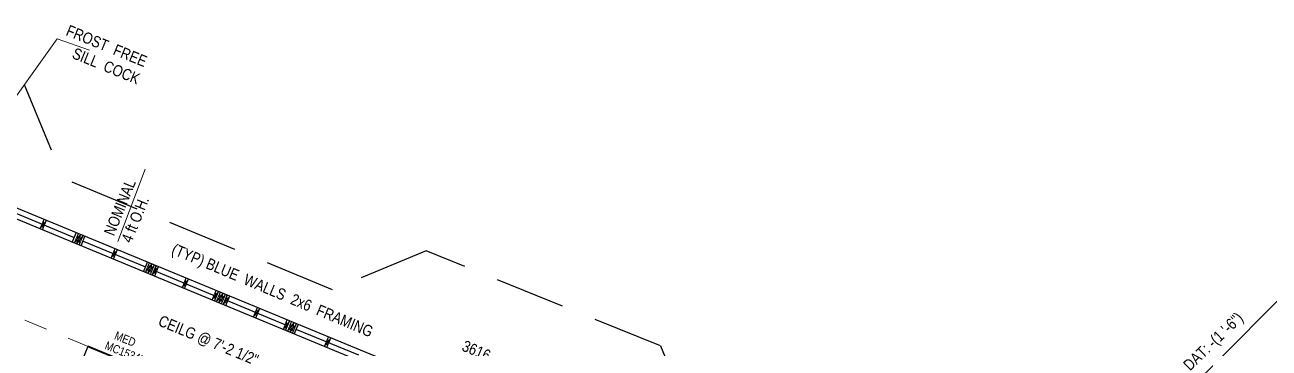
# Model space of a CAD drawing. Header units: inches. Extents: x 913 to 4010, y 85 to 6286.
# Drawn here: x 2074 to 2737, y 2153 to 2325 of the extents above; entities that cross this region are included whole.
import ezdxf

# ---------------------------------------------------------------- set-up
doc = ezdxf.new("R2010")
doc.units = ezdxf.units.IN
doc.header["$MEASUREMENT"] = 0
doc.linetypes.add('CENTER', pattern=[2, 1.25, -0.25, 0.25, -0.25])
doc.linetypes.add('HIDDEN', pattern=[0.375, 0.25, -0.125])
for name, color, linetype, lineweight in [('CONCRETE', 7, 'Continuous', 20), ('DOORS', 7, 'Continuous', 30), ('FOUNDATION', 7, 'HIDDEN', 20), ('GRID', 1, 'CENTER', 20), ('INT WALLS', 7, 'Continuous', 40), ('PLUMBING', 7, 'Continuous', 20), ('ROOFLINE', 7, 'HIDDEN', 30), ('WALL FRAMING', 7, 'Continuous', 30), ('WINDOWS', 5, 'Continuous', 30)]:
    doc.layers.add(name, color=color, linetype=linetype, lineweight=lineweight)
for name, color, linetype in [('MILLWORK TEXT', 7, 'Continuous'), ('TEXT', 250, 'Continuous'), ('WALLS', 5, 'Continuous')]:
    doc.layers.add(name, color=color, linetype=linetype)
doc.styles.add('ARCHENT', font='technical.ttf', dxfattribs={"height": 6})
doc.styles.add('ARCHENTLTD', font='technical.ttf', dxfattribs={"height": 0.1875})
doc.dimstyles.new('ARCHENTLTD', dxfattribs={"dimscale": 0.05, "dimtxt": 0.1875, "dimasz": 3, "dimexe": 9, "dimexo": 1, "dimgap": 2.5, "dimtad": 0, "dimdec": 1, "dimzin": 1, "dimdsep": 46, "dimlunit": 4, "dimtxsty": 'ARCHENTLTD', "dimblk": 'ARCHTICK', "dimcen": 6, "dimclrd": 256, "dimclre": 256, "dimclrt": 256, "dimaunit": 1, "dimadec": 0, "dimazin": 0, "dimtfac": 1, "dimtdec": 1, "dimtofl": 0, "dimtmove": 1, "dimatfit": 3, "dimldrblk": 'ARCHTICK', "dimfxl": 1, "dimfrac": 2, "dimtolj": 1, "dimtzin": 0, "dimlwd": 9, "dimlwe": 9, "dimarcsym": 0})

# ---------------------------------------------------------------- blocks, each defined once
blk = doc.blocks.new('_ArchTick')
at = {"color": 0, "linetype": 'ByBlock', "const_width": 0.15}
blk.add_lwpolyline([(-0.5, -0.5), (0.5, 0.5)], dxfattribs=at)

msp = doc.modelspace()

# ---------------------------------------------------------------- linework, layer by layer
at = {"layer": 'CONCRETE', "ltscale": 75}
msp.add_line((2786.41, 2222.77), (2590.57, 2026.99), dxfattribs=at)
at = {"layer": 'GRID', "ltscale": 50}
for p, q in [((2154.62, 2133.96), (2018.22, 2190.42)), ((2449.79, 2063.89), (2199.21, 2167.63))]:
    msp.add_line(p, q, dxfattribs=at)
at = {"layer": 'INT WALLS', "ltscale": 75}
msp.add_line((2160.18, 2131.66), (2107.41, 2153.5), dxfattribs=at)
at = {"layer": 'ROOFLINE', "linetype": 'HIDDEN', "ltscale": 150}
for p, q in [((2073.5, 2292.8), (2094.27, 2242.82)), ((2237.73, 2183.57), (2094.27, 2242.82)), ((2287.63, 2204.31), (2237.73, 2183.57)), ((2412.54, 2153.69), (2287.63, 2204.31)), ((2412.54, 2153.69), (2433.77, 2102.61))]:
    msp.add_line(p, q, dxfattribs=at)
at = {"layer": 'WALL FRAMING', "linetype": 'HIDDEN', "lineweight": 20, "ltscale": 25}
for p, q in [((2083.89, 2221.09), (2081.8, 2216.03)), ((2085.29, 2220.54), (2083.19, 2215.46)), ((2121.8, 2205.47), (2119.71, 2200.41)), ((2123.19, 2204.92), (2121.09, 2199.84)), ((2145.14, 2195.83), (2143.05, 2190.78)), ((2159.7, 2189.82), (2157.6, 2184.74)), ((2161.08, 2189.25), (2158.98, 2184.17)), ((2175.64, 2183.24), (2173.54, 2178.16)), ((2183.03, 2180.18), (2180.93, 2175.1)), ((2197.58, 2174.14), (2195.48, 2169.06)), ((2198.97, 2173.57), (2196.86, 2168.49)), ((2213.51, 2167.53), (2211.42, 2162.48)), ((2235.46, 2158.45), (2233.36, 2153.37)), ((2236.84, 2157.86), (2234.74, 2152.8))]:
    msp.add_line(p, q, dxfattribs=at)
at = {"layer": 'WALL FRAMING', "lineweight": 9, "ltscale": 150}
for p, q in [((2081.81, 2216.06), (2085.29, 2220.54)), ((2083.89, 2221.09), (2083.2, 2215.48)), ((2103.55, 2213.01), (2100.06, 2208.5)), ((2101.44, 2207.93), (2102.16, 2213.58)), ((2104.93, 2212.44), (2101.44, 2207.93)), ((2102.83, 2207.36), (2103.55, 2213.01)), ((2119.72, 2200.44), (2123.19, 2204.92)), ((2121.8, 2205.47), (2121.1, 2199.86)), ((2141.45, 2197.39), (2137.97, 2192.88)), ((2140.07, 2197.96), (2139.35, 2192.31)), ((2139.35, 2192.31), (2142.84, 2196.81)), ((2140.74, 2191.73), (2141.45, 2197.39)), ((2141.67, 2191.38), (2145.14, 2195.83)), ((2143.75, 2196.41), (2143.06, 2190.81)), ((2157.61, 2184.77), (2161.08, 2189.25)), ((2159.71, 2189.85), (2158.99, 2184.19)), ((2173.55, 2178.18), (2177.03, 2182.66)), ((2175.65, 2183.26), (2174.94, 2177.61)), ((2179.34, 2181.71), (2175.85, 2177.2)), ((2177.95, 2182.28), (2177.23, 2176.63)), ((2179.34, 2181.71), (2178.62, 2176.05)), ((2180.72, 2181.13), (2177.23, 2176.63)), ((2183.04, 2180.2), (2179.56, 2175.7)), ((2180.94, 2175.13), (2181.65, 2180.75)), ((2198.98, 2173.59), (2195.49, 2169.09)), ((2196.87, 2168.51), (2197.58, 2174.14)), ((2214.9, 2166.96), (2211.43, 2162.51)), ((2212.82, 2161.93), (2213.51, 2167.53)), ((2213.73, 2161.52), (2217.22, 2166.03)), ((2215.12, 2160.95), (2215.83, 2166.6)), ((2218.61, 2165.45), (2215.12, 2160.95)), ((2217.22, 2166.03), (2216.5, 2160.37)), ((2236.84, 2157.86), (2233.37, 2153.4)), ((2234.75, 2152.82), (2235.46, 2158.45))]:
    msp.add_line(p, q, dxfattribs=at)
at = {"layer": 'WALL FRAMING', "lineweight": 20, "ltscale": 75}
for p, q in [((2100.06, 2208.5), (2102.16, 2213.58)), ((2101.44, 2207.93), (2103.55, 2213.01)), ((2102.83, 2207.36), (2104.93, 2212.44)), ((2137.97, 2192.88), (2140.07, 2197.96)), ((2139.35, 2192.31), (2141.45, 2197.39)), ((2140.74, 2191.73), (2142.84, 2196.81)), ((2175.85, 2177.2), (2177.95, 2182.28)), ((2177.23, 2176.63), (2179.34, 2181.71)), ((2177.23, 2176.63), (2179.34, 2181.71)), ((2178.62, 2176.05), (2180.72, 2181.13)), ((2213.73, 2161.52), (2215.83, 2166.6)), ((2215.12, 2160.95), (2217.22, 2166.03)), ((2216.5, 2160.37), (2218.61, 2165.45))]:
    msp.add_line(p, q, dxfattribs=at)
at = {"layer": 'WALLS', "color": 4, "ltscale": 50}
for p, q in [((2269.08, 2144.66), (2051.71, 2234.44)), ((2269.12, 2138.69), (2052.56, 2228.13))]:
    msp.add_line(p, q, dxfattribs=at)
at = {"layer": 'WALLS', "color": 4, "ltscale": 75}
for p, q in [((2099.12, 2208.85), (2101.22, 2213.94)), ((2103.76, 2206.98), (2105.86, 2212.06)), ((2137.03, 2193.23), (2139.13, 2198.31)), ((2141.65, 2191.33), (2143.75, 2196.41)), ((2174.92, 2177.58), (2177.03, 2182.66)), ((2179.54, 2175.67), (2181.65, 2180.75)), ((2212.8, 2161.88), (2214.9, 2166.96)), ((2217.42, 2159.96), (2219.52, 2165.04)), ((2107.41, 2153.5), (2073.19, 2069.16))]:
    msp.add_line(p, q, dxfattribs=at)
at = {"layer": 'WINDOWS', "lineweight": 25, "ltscale": 75}
for p, q in [((2066.92, 2225.19), (2100.19, 2211.43)), ((2104.83, 2209.57), (2138.09, 2195.8)), ((2142.71, 2193.89), (2175.98, 2180.12)), ((2213.86, 2164.44), (2180.6, 2178.21)), ((2251.74, 2148.76), (2218.48, 2162.53))]:
    msp.add_line(p, q, dxfattribs=at)

# ---------------------------------------------------------------- texts
at = {"layer": 'DOORS', "color": 7, "linetype": 'Continuous', "lineweight": 30, "ltscale": 1.5, "insert": (2115.76, 2214.12), "char_height": 6, "attachment_point": 1, "rotation": 67.85279, "style": 'ARCHENTLTD'}
msp.add_mtext('NOMINAL\\P4 ft O.H.\\P{\\H1.999x;  }', dxfattribs=at)
at = {"layer": 'MILLWORK TEXT', "linetype": 'Continuous', "lineweight": 30, "char_height": 4.5, "attachment_point": 3, "rotation": 338.29889, "style": 'ARCHENTLTD'}
for s, insert in [('MC1534L \\P  ', (2138.48, 2148.11)), ('MED \\P  ', (2133.47, 2157.4))]:
    msp.add_mtext(s, dxfattribs=dict(at, insert=insert))
at = {"layer": 'PLUMBING', "ltscale": 1.5, "insert": (2139.6, 2307.6), "char_height": 6, "attachment_point": 3, "rotation": 337.76673, "style": 'ARCHENT'}
msp.add_mtext('FROST  FREE  \\PSILL  COCK', dxfattribs=at)
at = {"layer": 'TEXT', "color": 7, "linetype": 'Continuous', "insert": (2198.98, 2148.67), "char_height": 6, "attachment_point": 3, "rotation": 337.5, "style": 'ARCHENTLTD'}
msp.add_mtext('CEILG @ 7\'-2 1/2"\\P\\P  ', dxfattribs=at)
at = {"layer": 'TEXT', "linetype": 'Continuous', "width": 271, "style": 'ARCHENTLTD'}
for s, insert, char_height, attachment_point, rotation in [('DAT: -(1 \'-6")', (2719.41, 2172.23), 6, 3, 43.93656), ('MUD  RM', (2033.72, 2162.13), 12, 1, 337.5)]:
    msp.add_mtext(s, dxfattribs=dict(at, insert=insert, char_height=char_height, attachment_point=attachment_point, rotation=rotation))
at = {"layer": 'WINDOWS', "color": 7, "linetype": 'Continuous', "lineweight": 30, "char_height": 6, "attachment_point": 1, "rotation": 337.18028, "style": 'ARCHENTLTD'}
for s, insert in [('(TYP) BLUE  WALLS  2x6  FRAMING\\P\\P  ', (2153.83, 2208.45)), ('3616\\P\\P  ', (2308.59, 2156.95))]:
    msp.add_mtext(s, dxfattribs=dict(at, insert=insert))

# ---------------------------------------------------------------- leaders
at = {"layer": 'FOUNDATION', "color": 7, "linetype": 'Continuous', "lineweight": 9, "ltscale": 25}
msp.add_leader([(2137.94, 2247.85), (2123.42, 2209.29)], dimstyle='ARCHENTLTD', override={"dimgap": 1, "dimtad": 0}, dxfattribs=at)
at = {"layer": 'PLUMBING', "linetype": 'Continuous', "lineweight": 9, "ltscale": 25}
msp.add_leader([(2048.66, 2258.05), (2091.12, 2317.16), (2108.21, 2311.13)], dimstyle='ARCHENTLTD', override={"dimgap": 1, "dimtad": 0}, dxfattribs=at)

doc.saveas('drawing.dxf')
